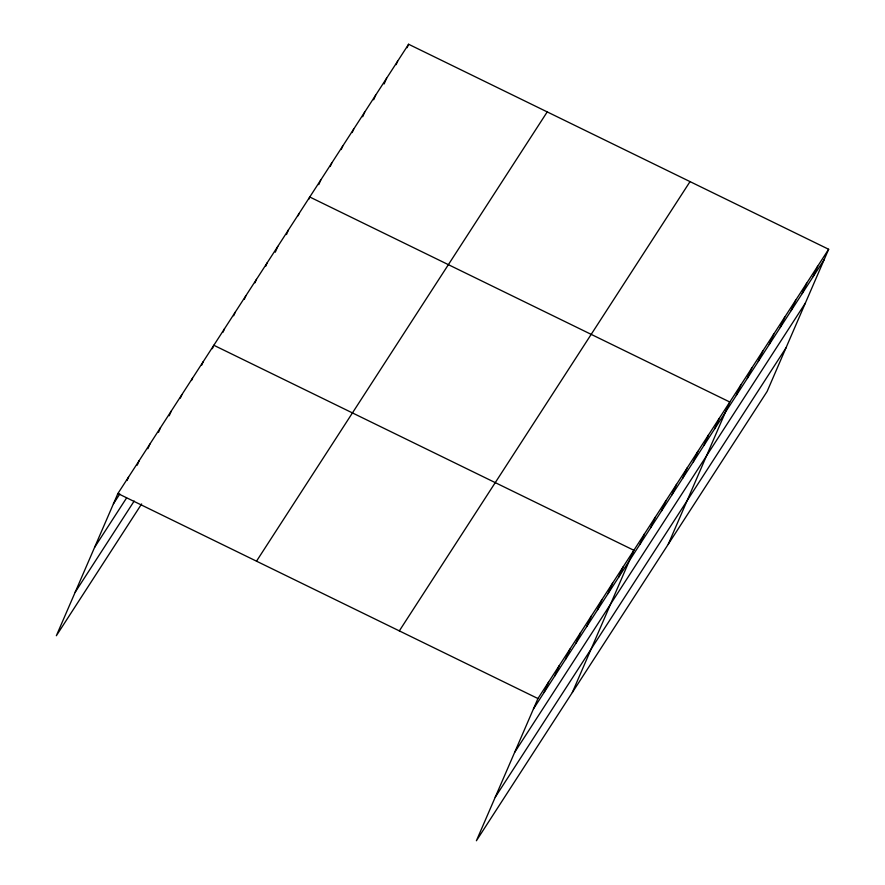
<?xml version="1.0" encoding="UTF-8"?>
<svg xmlns="http://www.w3.org/2000/svg" width="885" height="885" viewBox="0 0 885 885"><rect width="100%" height="100%" fill="white"/><g stroke="black" fill="none" stroke-linecap="round" stroke-linejoin="round"><path stroke-width="1.33" d="M828.648 249.271L537.936 698.542L476.395 840.75L767.107 391.48L828.648 249.271L408.604 44.25L117.893 493.52L56.352 635.729L141.633 503.941M127.064 480.5L128.557 477.048M137.219 465.178L139.21 460.576M147.883 448.706L149.875 444.104M158.537 432.234L160.528 427.621M169.201 415.762L171.192 411.149M180.352 398.128L181.845 394.677M191.514 380.506L192.51 378.205M201.669 365.184L203.174 361.733M212.334 348.712L213.827 345.261L633.87 550.282L572.329 692.49M222.998 332.24L224.491 328.789M233.651 315.768L235.144 312.316M244.315 299.296L245.809 295.844M254.968 282.824L256.462 279.372M265.633 266.352L267.126 262.889M275.29 252.181L277.779 246.417M286.452 234.558L288.444 229.945M298.101 215.774L299.108 213.473M308.765 199.302L309.761 197.001L729.804 402.022L668.264 544.231M318.755 184.633L320.746 180.031M330.227 166.513L331.731 163.061M341.212 149.543L342.705 146.08M352.197 132.562L353.69 129.11M362.684 116.743L364.675 112.141M373.658 99.773L375.66 95.171M384.145 83.953L386.634 78.19M396.126 64.671L397.619 61.22M407.111 47.701L408.604 44.25M544.109 692.435L548.6 682.069M554.773 675.963L559.254 665.597M565.427 659.491L569.918 649.125M576.091 643.008L580.571 632.653M586.744 626.536L591.235 616.181M597.408 610.064L601.889 599.709M608.072 593.592L612.553 583.226M618.726 577.12L623.206 566.754M640.043 544.175L644.523 533.81M650.707 527.703L655.188 517.338M661.361 511.231L665.852 500.866M672.025 494.748L676.505 484.394M682.678 478.276L687.169 467.922M693.342 461.804L697.822 451.45M703.995 445.332L708.487 434.977M714.66 428.86L719.14 418.494M736.298 395.418L740.789 385.052M747.283 378.448L751.763 368.083M758.268 361.467L762.748 351.113M769.253 344.497L773.733 334.132M780.227 327.527L784.718 317.162M791.212 310.558L795.692 300.192M802.197 293.577L806.678 283.222M813.182 276.607L817.663 266.252M113.413 503.875L119.807 493.996M94.584 547.384L126.566 497.967M75.181 592.22L134.166 501.065M256.506 561.178L547.218 111.908M399.323 630.883L690.034 181.613M533.456 708.907L824.156 259.637M514.627 752.416L805.328 303.146M495.224 797.241L785.935 347.971M117.893 493.52L537.936 698.542"/></g></svg>
